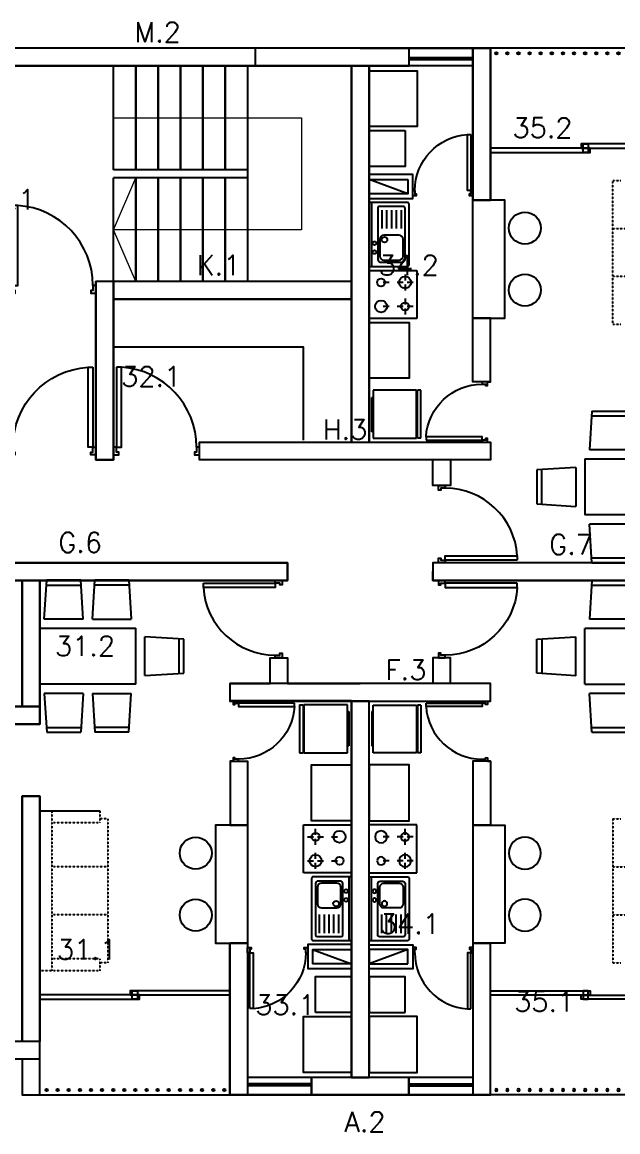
# Model space of a CAD drawing. Header units: inches. Extents: x -1960 to 5063, y 53 to 5870.
# Drawn here: x 3363 to 4108, y 53 to 1442 of the extents above; entities that cross this region are included whole.
import ezdxf

# ---------------------------------------------------------------- set-up
doc = ezdxf.new("R2010")
doc.units = ezdxf.units.IN
doc.header["$MEASUREMENT"] = 0
doc.linetypes.add('HIDDEN', pattern=[0.375, 0.25, -0.125])
for name, color, linetype in [('00_CONJUNTO', 1, 'Continuous'), ('00_ESTRUCTURA X', 3, 'Continuous'), ('00_ESTRUCTURA Y', 2, 'Continuous'), ('01 BLOQUES MUEBLES', 1, 'Continuous'), ('01 ELV CORTE', 1, 'Continuous'), ('01 MUROS', 7, 'Continuous'), ('01 PUERTAS Y VENTANAS', 246, 'Continuous'), ('_LOSA', 250, 'Continuous'), ('REV_JM', 201, 'Continuous')]:
    doc.layers.add(name, color=color, linetype=linetype)
for name, color, linetype, lineweight, plot in [('01 NO IMPRIMIR', 6, 'Continuous', 13, False), ('Distancia Origen', 130, 'Continuous', 5, False), ('Envigado', 130, 'Continuous', 5, False), ('Nombres Muros X', 3, 'Continuous', 5, False), ('Nombres Muros Y', 2, 'Continuous', 5, False)]:
    doc.layers.add(name, color=color, linetype=linetype, lineweight=lineweight, plot=plot)
doc.layers.add('_ELEV 1', color=7, linetype='Continuous', lineweight=9)
doc.styles.add('ARQ', font='SIMPLEX.shx')

# ---------------------------------------------------------------- blocks, each defined once
blk = doc.blocks.new('nombres muros y')
at = {"layer": 'Nombres Muros Y', "ltscale": 2, "style": 'ARQ'}
for s, p in [('35.2', (3495.4, -45)), ('30.1', (2823.3, -134.7)), ('34.2', (3328.2, -217.1)), ('32.1', (3005.8, -356.2)), ('31.2', (2923.1, -693.6)), ('34.1', (3329.4, -1041.4)), ('31.1', (2925.5, -1073.3)), ('33.1', (3173.7, -1142.7)), ('35.1', (3497.6, -1138.7))]:
    blk.add_text(s, height=25, dxfattribs=at).set_placement(p)
blk = doc.blocks.new('Nombres muros X')
at = {"layer": 'Nombres Muros X', "ltscale": 2, "style": 'ARQ'}
for s, p in [('M.2', (3022.5, -20.7)), ('K.1', (3100.3, -312.4)), ('H.3', (3258, -518)), ('G.6', (2927.2, -659.5)), ('G.7', (3541.3, -662)), ('F.3', (3336.2, -818.9)), ('A.2', (3285.1, -1384.5))]:
    blk.add_text(s, height=25, dxfattribs=at).set_placement(p)
blk = doc.blocks.new('*U24')
at = {"layer": '01 PUERTAS Y VENTANAS'}
for points in [[(1633.7, 4997.8), (1633.7, 5000.8), (1641.2, 5000.8), (1641.2, 4995.8), (1638.7, 4995.8), (1638.7, 4997.8)], [(1555.7, 4997.8), (1633.7, 4997.8), (1633.7, 4993.1), (1555.7, 4993.1)], [(1633.7, 4916.8), (1633.7, 4919.8), (1638.7, 4919.8), (1638.7, 4921.8), (1641.2, 4921.8), (1641.2, 4916.8)]]:
    blk.add_lwpolyline(points, close=True, dxfattribs=at)
at = {"layer": '01 PUERTAS Y VENTANAS', "color": 8}
blk.add_arc((1633.8, 4998.1), 78.3, 183.6465, 269.9158, dxfattribs=at)
blk = doc.blocks.new('lav')
at = {"layer": '01 BLOQUES MUEBLES'}
for p, q in [((53035.9, -1515.9), (53035.9, -1455.9)), ((53035.9, -1455.9), (53040.4, -1455.9)), ((53040.4, -1515.9), (53040.4, -1455.9)), ((53041.4, -1515.9), (53041.4, -1455.9)), ((53041.4, -1455.9), (53095.9, -1455.9)), ((53095.9, -1455.9), (53095.9, -1515.9)), ((53097.6, -1464.8), (53095.9, -1464.8)), ((53097.6, -1507.9), (53097.6, -1464.8)), ((53095.9, -1507.9), (53097.6, -1507.9)), ((53035.9, -1515.9), (53040.4, -1515.9)), ((53095.9, -1515.9), (53041.4, -1515.9))]:
    blk.add_line(p, q, dxfattribs=at)
blk = doc.blocks.new('*U28')
at = {"layer": '01 PUERTAS Y VENTANAS'}
for points in [[(1557.2, 4993.3), (1560.2, 4993.3), (1560.2, 4998.2), (1562.2, 4998.2), (1562.2, 5000.8), (1557.2, 5000.8)], [(1638.2, 4993.3), (1641.2, 4993.3), (1641.2, 5000.8), (1636.2, 5000.8), (1636.2, 4998.2), (1638.2, 4998.2)], [(1638.2, 4915.3), (1638.2, 4993.3), (1633.5, 4993.3), (1633.5, 4915.3)]]:
    blk.add_lwpolyline(points, close=True, dxfattribs=at)
at = {"layer": '01 PUERTAS Y VENTANAS', "color": 8}
blk.add_arc((1638.5, 4993.4), 78.3, 180.0842, 266.3535, dxfattribs=at)
blk = doc.blocks.new('*U25')
at = {"layer": '01 PUERTAS Y VENTANAS'}
for points in [[(1644.2, 4993.3), (1641.2, 4993.3), (1641.2, 5000.8), (1646.2, 5000.8), (1646.2, 4998.2), (1644.2, 4998.2)], [(1725.2, 4993.3), (1722.2, 4993.3), (1722.2, 4998.2), (1720.2, 4998.2), (1720.2, 5000.8), (1725.2, 5000.8)], [(1644.2, 4915.3), (1644.2, 4993.3), (1648.9, 4993.3), (1648.9, 4915.3)]]:
    blk.add_lwpolyline(points, close=True, dxfattribs=at)
at = {"layer": '01 PUERTAS Y VENTANAS', "color": 8}
blk.add_arc((1644, 4993.4), 78.3, 273.6465, 359.9158, dxfattribs=at)
blk = doc.blocks.new('*U17')
at = {"layer": '01 MUROS', "ltscale": 9}
blk.add_circle((0, 0), 1.5, dxfattribs=at)
blk = doc.blocks.new('*U18')
at = {"layer": '01 MUROS', "color": 0, "linetype": 'ByBlock', "lineweight": -2, "transparency": 16777216}
for p in [(0, 0), (13.9, 0), (27.8, 0), (41.7, 0), (55.6, 0), (69.5, 0), (83.4, 0), (97.3, 0), (111.2, 0), (125.1, 0), (139, 0), (152.9, 0), (166.8, 0), (180.7, 0), (194.6, 0), (208.5, 0), (222.4, 0)]:
    blk.add_blockref('*U17', p, dxfattribs=at)
blk = doc.blocks.new('DM')
at = {"ltscale": 9}
blk.add_line((61243, -9286.4), (61291.7, -9304.4), dxfattribs=at)
at = {"layer": '00_CONJUNTO'}
blk.add_lwpolyline([(61161.7, -9278.4), (61161.7, -9278.4), (61139.7, -9278.4)], dxfattribs=at)
at = {"layer": '01 BLOQUES MUEBLES'}
for p, q in [((61013, -8830.5), (60970.5, -8830.5)), ((60967.5, -8873), (61016, -8873)), ((60901.7, -8884.4), (61021.7, -8884.4)), ((61021.7, -8954.4), (61021.7, -8884.4)), ((61033.1, -8943.7), (61033.1, -8895.1)), ((61075.6, -8898.1), (61075.6, -8940.6)), ((61021.7, -8954.4), (60901.7, -8954.4)), ((60967.5, -8965.8), (61016, -8965.8)), ((61013, -9008.3), (60970.5, -9008.3)), ((61013, -9014.4), (60970.5, -9014.4)), ((61246.7, -9203.9), (61246.7, -9233.9)), ((61277.7, -9200.9), (61249.7, -9200.9)), ((61273.2, -9203.4), (61254.2, -9203.4)), ((61280.7, -9268.4), (61280.7, -9203.9)), ((61288.7, -9275.4), (61288.7, -9195.4)), ((61249.2, -9208.4), (61249.2, -9229.4)), ((61278.2, -9229.4), (61278.2, -9208.4)), ((61246.7, -9233.9), (61246.7, -9268.4)), ((61254.2, -9234.4), (61273.2, -9234.4)), ((61251.7, -9265.8), (61251.7, -9242.7)), ((61257.7, -9265.8), (61257.7, -9242.7)), ((61263.7, -9265.8), (61263.7, -9242.7)), ((61269.7, -9265.8), (61269.7, -9242.7)), ((61275.7, -9265.8), (61275.7, -9242.7)), ((61248.7, -9270.4), (61278.7, -9270.4))]:
    blk.add_line(p, q, dxfattribs=at)
at = {"layer": '01 BLOQUES MUEBLES', "linetype": 'HIDDEN', "ltscale": 0.01}
for p, q in [((60986.7, -9123), (60976.7, -9123)), ((60986.7, -9123), (60986.7, -9303)), ((60986.7, -9183), (60916.7, -9183)), ((60986.7, -9243), (60916.7, -9243)), ((60986.7, -9303), (60976.7, -9303))]:
    blk.add_line(p, q, dxfattribs=at)
at = {"layer": '01 BLOQUES MUEBLES', "ltscale": 0.02}
for p, q in [((61231.7, -9190.4), (61231.7, -9130.4)), ((61231.7, -9130.4), (61291.7, -9130.4)), ((61246.7, -9142.9), (61246.7, -9135.4)), ((61246.7, -9142.9), (61246.7, -9135.4)), ((61246.7, -9142.9), (61246.7, -9135.4)), ((61246.7, -9142.9), (61246.7, -9135.4)), ((61246.7, -9142.9), (61246.7, -9135.4)), ((61236.7, -9145.4), (61244.2, -9145.4)), ((61236.7, -9145.4), (61244.2, -9145.4)), ((61236.7, -9145.4), (61244.2, -9145.4)), ((61236.7, -9145.4), (61244.2, -9145.4)), ((61236.7, -9145.4), (61244.2, -9145.4)), ((61246.7, -9155.4), (61246.7, -9147.9)), ((61246.7, -9155.4), (61246.7, -9147.9)), ((61246.7, -9155.4), (61246.7, -9147.9)), ((61246.7, -9155.4), (61246.7, -9147.9)), ((61246.7, -9155.4), (61246.7, -9147.9)), ((61249.2, -9145.4), (61256.7, -9145.4)), ((61249.2, -9145.4), (61256.7, -9145.4)), ((61249.2, -9145.4), (61256.7, -9145.4)), ((61249.2, -9145.4), (61256.7, -9145.4)), ((61249.2, -9145.4), (61256.7, -9145.4)), ((61266.7, -9145.4), (61274.2, -9145.4)), ((61266.7, -9145.4), (61274.2, -9145.4)), ((61266.7, -9145.4), (61274.2, -9145.4)), ((61266.7, -9145.4), (61274.2, -9145.4)), ((61266.7, -9145.4), (61274.2, -9145.4)), ((61246.7, -9172.9), (61246.7, -9165.4)), ((61246.7, -9172.9), (61246.7, -9165.4)), ((61246.7, -9172.9), (61246.7, -9165.4)), ((61246.7, -9172.9), (61246.7, -9165.4)), ((61246.7, -9172.9), (61246.7, -9165.4)), ((61236.7, -9175.4), (61244.2, -9175.4)), ((61236.7, -9175.4), (61244.2, -9175.4)), ((61236.7, -9175.4), (61244.2, -9175.4)), ((61236.7, -9175.4), (61244.2, -9175.4)), ((61236.7, -9175.4), (61244.2, -9175.4)), ((61246.7, -9185.4), (61246.7, -9177.9)), ((61246.7, -9185.4), (61246.7, -9177.9)), ((61246.7, -9185.4), (61246.7, -9177.9)), ((61246.7, -9185.4), (61246.7, -9177.9)), ((61246.7, -9185.4), (61246.7, -9177.9)), ((61249.2, -9175.4), (61256.7, -9175.4)), ((61249.2, -9175.4), (61256.7, -9175.4)), ((61249.2, -9175.4), (61256.7, -9175.4)), ((61249.2, -9175.4), (61256.7, -9175.4)), ((61249.2, -9175.4), (61256.7, -9175.4)), ((61266.7, -9175.4), (61274.2, -9175.4)), ((61266.7, -9175.4), (61274.2, -9175.4)), ((61266.7, -9175.4), (61274.2, -9175.4)), ((61266.7, -9175.4), (61274.2, -9175.4)), ((61266.7, -9175.4), (61274.2, -9175.4)), ((61291.7, -9190.4), (61231.7, -9190.4)), ((61291.7, -9190.4), (61231.7, -9190.4)), ((61291.7, -9190.4), (61231.7, -9190.4)), ((61291.7, -9190.4), (61231.7, -9190.4)), ((61291.7, -9190.4), (61231.7, -9190.4))]:
    blk.add_line(p, q, dxfattribs=at)
at = {"layer": '01 BLOQUES MUEBLES'}
for points in [[(61013, -8824.4), (60970.5, -8824.4)], [(61013, -8824.4), (61016, -8873)], [(61081.7, -8898.1), (61033.1, -8895.1)], [(61081.7, -8940.6), (61081.7, -8898.1)], [(61033.1, -8943.7), (61081.7, -8940.6)], [(61013, -9014.4), (61016, -8965.8)], [(61161.7, -9130.8), (61121.7, -9130.8), (61121.7, -9278.4), (61161.7, -9278.4)], [(61161.7, -9130.8), (61161.7, -9278.4)], [(61246.7, -9365.4), (61246.7, -9320.4), (61291.7, -9320.4), (61291.7, -9365.4), (61246.7, -9365.4)], [(61291.5, -9440.4), (61231.5, -9440.4), (61231.5, -9370.4), (61291.7, -9370.4), (61291.7, -9440.4)]]:
    blk.add_lwpolyline(points, dxfattribs=at)
blk.add_lwpolyline([(61291.7, -9125.4), (61241.7, -9125.4), (61241.7, -9055.4), (61291.7, -9055.4)], close=True, dxfattribs=at)
blk.add_lwpolyline([(61243.7, -9275.4), (61291.7, -9275.4), (61291.7, -9195.4), (61243.7, -9195.4, 0.414214), (61241.7, -9197.4), (61241.7, -9273.4, 0.414214)], format="xyb", close=True, dxfattribs=at)
at = {"layer": '01 BLOQUES MUEBLES', "ltscale": 0.02}
for centre, radius in [((61276.7, -9145.4), 7.5), ((61276.7, -9145.4), 7.5), ((61276.7, -9145.4), 7.5), ((61276.7, -9145.4), 7.5), ((61276.7, -9145.4), 7.5), ((61246.7, -9145.4), 5), ((61246.7, -9145.4), 5), ((61246.7, -9145.4), 5), ((61246.7, -9145.4), 5), ((61246.7, -9145.4), 5), ((61246.7, -9175.4), 7.5), ((61246.7, -9175.4), 7.5), ((61246.7, -9175.4), 7.5), ((61246.7, -9175.4), 7.5), ((61246.7, -9175.4), 7.5), ((61276.7, -9175.4), 5), ((61276.7, -9175.4), 5), ((61276.7, -9175.4), 5), ((61276.7, -9175.4), 5), ((61276.7, -9175.4), 5)]:
    blk.add_circle(centre, radius, dxfattribs=at)
at = {"layer": '01 BLOQUES MUEBLES'}
for centre, radius in [((61096.7, -9165.8), 20), ((61284.9, -9213.4), 2.32), ((61096.7, -9243.4), 20), ((61272.4, -9229), 3.5), ((61284.9, -9224.4), 2.32)]:
    blk.add_circle(centre, radius, dxfattribs=at)
for centre, radius, start, end in [((61249.7, -9203.9), 3, 90, 180), ((61254.2, -9208.4), 5, 90, 180), ((61273.2, -9208.4), 5, 0, 90), ((61277.7, -9203.9), 3, 0, 90), ((61254.2, -9229.4), 5, 180, 270), ((61273.2, -9229.4), 5, 270, 360), ((61248.7, -9268.4), 2, 180, 270), ((61278.7, -9268.4), 2, 270, 0)]:
    blk.add_arc(centre, radius, start, end, dxfattribs=at)
at = {"layer": '01 MUROS'}
for points in [[(60689.7, -8824.4), (60879.7, -8824.4), (60879.7, -8982.4), (60765.1, -8982.4), (60765.1, -9004.4), (60901.7, -9004.4), (60901.7, -8824.4), (61211.7, -8824.4), (61211.7, -8813.4)], [(61139.7, -8975.4), (61139.7, -8953.4), (61189.7, -8953.4), (61189.7, -8921.3), (61211.7, -8921.3), (61211.7, -8953.4), (61302.7, -8953.4)], [(61143.6, -9050.8), (61139.7, -9050.8), (61161.7, -9050.8), (61161.7, -9446.4), (61291.7, -9446.4), (61291.7, -8975.4), (61161.7, -8975.4), (61139.7, -8975.4)], [(61139.7, -9050.8), (61139.7, -9130.8), (61161.7, -9130.8)], [(61302.7, -9468.4), (61139.7, -9468.4), (61139.7, -9278.4), (61161.7, -9278.4)], [(61291.7, -9280.4), (61237.1, -9280.4), (61237.1, -9310.4), (61291.7, -9310.4)], [(61243.1, -9304.4), (61243.1, -9286.4), (61291.7, -9286.4), (61291.7, -9304.4), (61243, -9304.4)], [(60879.7, -9423.4), (60879.7, -9468.4), (61302.7, -9468.4)], [(61161.7, -9445.6), (61161.7, -9468.4)], [(61241.8, -9454.6), (61161.7, -9454.6)], [(61241.8, -9457), (61161.7, -9457)], [(61241.8, -9468.4), (61241.8, -9446.4)]]:
    blk.add_lwpolyline(points, dxfattribs=at)
for points in [[(60901.7, -9348.7), (61026.2, -9348.7), (61026.2, -9343.4), (60901.7, -9343.4)], [(61014.9, -9343.4), (61139.7, -9343.4), (61139.7, -9338.1), (61014.9, -9338.1)], [(61017.4, -9338.1), (61024, -9338.1), (61024, -9348.7), (61017.4, -9348.7)]]:
    blk.add_lwpolyline(points, close=True, dxfattribs=at)
blk.add_blockref('*U18', (60910.1, -9462.2), dxfattribs=at)
at = {"layer": '01 PUERTAS Y VENTANAS', "xscale": 1.153931916447351, "yscale": 1.153931916447351, "zscale": 1.153931916447351, "rotation": 270}
blk.add_blockref('*U25', (55434.4, -6930.5), dxfattribs=at)
at = {"layer": '01 PUERTAS Y VENTANAS', "xscale": -0.8975026016796874, "yscale": 0.8975026016796874, "zscale": 0.8975026016796874}
for name, p in [('*U24', (62616.6, -13463.6)), ('*U28', (62634.7, -13772))]:
    blk.add_blockref(name, p, dxfattribs=at)
at = {"layer": 'REV_JM', "xscale": -1, "rotation": 180}
blk.add_blockref('lav', (8190.8, -10496.3), dxfattribs=at)
blk = doc.blocks.new('*U26')
at = {"layer": '01 PUERTAS Y VENTANAS'}
for points in [[(1648.7, 4997.8), (1648.7, 5000.8), (1641.2, 5000.8), (1641.2, 4995.8), (1643.8, 4995.8), (1643.8, 4997.8)], [(1726.7, 4997.8), (1648.7, 4997.8), (1648.7, 4993.1), (1726.7, 4993.1)], [(1648.7, 4916.8), (1648.7, 4919.8), (1643.8, 4919.8), (1643.8, 4921.8), (1641.2, 4921.8), (1641.2, 4916.8)]]:
    blk.add_lwpolyline(points, close=True, dxfattribs=at)
at = {"layer": '01 PUERTAS Y VENTANAS', "color": 8}
blk.add_arc((1648.6, 4998.1), 78.3, 270.0842, 356.3535, dxfattribs=at)
blk = doc.blocks.new('escalera')
at = {"layer": '01 BLOQUES MUEBLES'}
blk.add_lwpolyline([(79033.4, 4102.4), (79033.4, 3986), (79271.1, 3986)], dxfattribs=at)
at = {"layer": '01 MUROS'}
for points in [[(78962.4, 4127), (79163.4, 4127), (79163.4, 4105), (78973.4, 4105)], [(79271.1, 3926), (79271.1, 4127), (79293.1, 4127), (79293.1, 3904)], [(79465.3, 4127), (79400.8, 4127), (79400.8, 4105), (79454.3, 4105)], [(78973.4, 4105), (78973.4, 3926)], [(79454.3, 4105), (79454.3, 3926)], [(78973.4, 3926), (79271.1, 3926)], [(79400.8, 3926), (79400.8, 3904)], [(79400.8, 3926), (79454.3, 3926)], [(78973.4, 3904), (79293.1, 3904)], [(78973.4, 3904), (78973.4, 3634)], [(79400.8, 3904), (79454.3, 3904)], [(79454.3, 3904), (79454.3, 3634)], [(78973.4, 3634), (79454.3, 3634)], [(78962.4, 3612), (79465.3, 3612)]]:
    blk.add_lwpolyline(points, dxfattribs=at)
at = {"layer": '_ELEV 1'}
blk.add_lwpolyline([(79271.1, 3699), (79036.1, 3699), (79036.1, 3713.2), (79036.1, 3839), (79271.1, 3839), (79243.2, 3774), (79243.2, 3904), (79271.1, 3839)], dxfattribs=at)
at = {"layer": '_LOSA', "ltscale": 9}
for p, q in [((79103.4, 3634), (79103.4, 3904)), ((79131.3, 3774), (79131.3, 3904)), ((79131.3, 3904), (79131.3, 3774)), ((79159.3, 3904), (79159.3, 3774)), ((79159.3, 3774), (79159.3, 3904)), ((79187.2, 3904), (79187.2, 3774)), ((79187.2, 3774), (79187.2, 3904)), ((79215.2, 3904), (79215.2, 3774)), ((79215.2, 3774), (79215.2, 3904)), ((79243.2, 3904), (79243.2, 3774)), ((79243.2, 3774), (79243.2, 3904)), ((79271.1, 3904), (79271.1, 3774)), ((79131.3, 3634), (79131.3, 3764)), ((79131.3, 3764), (79131.3, 3634)), ((79159.3, 3764), (79159.3, 3634)), ((79159.3, 3634), (79159.3, 3764)), ((79187.2, 3764), (79187.2, 3634)), ((79187.2, 3634), (79187.2, 3764)), ((79215.2, 3764), (79215.2, 3634)), ((79215.2, 3634), (79215.2, 3764)), ((79243.2, 3764), (79243.2, 3634)), ((79243.2, 3634), (79243.2, 3764)), ((79271.1, 3764), (79271.1, 3634))]:
    blk.add_line(p, q, dxfattribs=at)
for points in [[(79103.4, 3774), (79271.1, 3774)], [(79103.4, 3764), (79271.1, 3764)]]:
    blk.add_lwpolyline(points, dxfattribs=at)
at = {"layer": '01 PUERTAS Y VENTANAS', "yscale": 1.282146573830468, "zscale": 1.282146573830468}
for p, xscale, rotation in [((72859.3, 6225.1), 1.282146573830468, 270), ((85704.9, 6225.1), -1.282146573830468, 90), ((72989, 6022.7), 1.282146573830468, 270)]:
    blk.add_blockref('*U26', p, dxfattribs=dict(at, xscale=xscale, rotation=rotation))
blk = doc.blocks.new('*U15')
at = {"layer": '01 MUROS', "ltscale": 9}
blk.add_circle((0, 0), 1.5, dxfattribs=at)
blk = doc.blocks.new('*U16')
at = {"layer": '01 MUROS', "color": 0, "linetype": 'ByBlock', "lineweight": -2, "transparency": 16777216}
for p in [(0, 0), (13.9, 0), (27.8, 0), (41.7, 0), (55.6, 0), (69.5, 0), (83.4, 0), (97.3, 0), (111.2, 0), (125.1, 0), (139, 0), (152.9, 0), (166.8, 0), (180.7, 0), (194.6, 0), (208.5, 0), (222.4, 0)]:
    blk.add_blockref('*U15', p, dxfattribs=at)
blk = doc.blocks.new('DM2')
at = {"ltscale": 9}
blk.add_line((63904.9, -9525.6), (63953.6, -9543.6), dxfattribs=at)
at = {"layer": '00_CONJUNTO'}
blk.add_lwpolyline([(63823.6, -9517.6), (63823.6, -9517.6), (63801.6, -9517.6)], dxfattribs=at)
at = {"layer": '01 BLOQUES MUEBLES'}
for p, q in [((63572.3, -9069.7), (63614.8, -9069.7)), ((63674.9, -9069.7), (63632.4, -9069.7)), ((63563.6, -9123.6), (63683.6, -9123.6)), ((63617.8, -9112.2), (63569.2, -9112.2)), ((63629.3, -9112.2), (63677.9, -9112.2)), ((63683.6, -9193.6), (63683.6, -9123.6)), ((63695, -9182.9), (63695, -9134.3)), ((63737.5, -9137.4), (63737.5, -9179.9)), ((63683.6, -9193.6), (63563.6, -9193.6)), ((63617.8, -9205.1), (63569.2, -9205.1)), ((63629.3, -9205.1), (63677.9, -9205.1)), ((63572.3, -9247.6), (63614.8, -9247.6)), ((63674.9, -9247.6), (63632.4, -9247.6)), ((63572.3, -9253.6), (63614.8, -9253.6)), ((63674.9, -9253.6), (63632.4, -9253.6)), ((63908.6, -9443.1), (63908.6, -9473.1)), ((63939.6, -9440.1), (63911.6, -9440.1)), ((63935.1, -9442.6), (63916.1, -9442.6)), ((63942.6, -9507.6), (63942.6, -9443.1)), ((63950.6, -9514.6), (63950.6, -9434.6)), ((63911.1, -9447.6), (63911.1, -9468.6)), ((63940.1, -9468.6), (63940.1, -9447.6)), ((63908.6, -9473.1), (63908.6, -9507.6)), ((63913.6, -9505.1), (63913.6, -9482)), ((63916.1, -9473.6), (63935.1, -9473.6)), ((63919.6, -9505.1), (63919.6, -9482)), ((63925.6, -9505.1), (63925.6, -9482)), ((63931.6, -9505.1), (63931.6, -9482)), ((63937.6, -9505.1), (63937.6, -9482)), ((63910.6, -9509.6), (63940.6, -9509.6))]:
    blk.add_line(p, q, dxfattribs=at)
at = {"layer": '01 BLOQUES MUEBLES', "linetype": 'HIDDEN', "ltscale": 0.01}
for p, q in [((63578.6, -9352.3), (63578.6, -9552.3)), ((63638.6, -9352.3), (63638.6, -9367.3)), ((63638.6, -9367.3), (63578.6, -9367.3)), ((63648.6, -9362.3), (63638.6, -9362.3)), ((63648.6, -9362.3), (63648.6, -9542.3)), ((63648.6, -9422.3), (63578.6, -9422.3)), ((63648.6, -9482.3), (63578.6, -9482.3)), ((63638.6, -9537.3), (63578.6, -9537.3)), ((63638.6, -9537.3), (63638.6, -9552.3)), ((63638.6, -9552.3), (63563.6, -9552.3)), ((63648.6, -9542.3), (63638.6, -9542.3))]:
    blk.add_line(p, q, dxfattribs=at)
at = {"layer": '01 BLOQUES MUEBLES', "ltscale": 0.02}
for p, q in [((63893.6, -9429.6), (63893.6, -9369.6)), ((63893.6, -9369.6), (63953.6, -9369.6)), ((63908.6, -9382.1), (63908.6, -9374.6)), ((63908.6, -9382.1), (63908.6, -9374.6)), ((63908.6, -9382.1), (63908.6, -9374.6)), ((63908.6, -9382.1), (63908.6, -9374.6)), ((63908.6, -9382.1), (63908.6, -9374.6)), ((63898.6, -9384.6), (63906.1, -9384.6)), ((63898.6, -9384.6), (63906.1, -9384.6)), ((63898.6, -9384.6), (63906.1, -9384.6)), ((63898.6, -9384.6), (63906.1, -9384.6)), ((63898.6, -9384.6), (63906.1, -9384.6)), ((63908.6, -9394.6), (63908.6, -9387.1)), ((63908.6, -9394.6), (63908.6, -9387.1)), ((63908.6, -9394.6), (63908.6, -9387.1)), ((63908.6, -9394.6), (63908.6, -9387.1)), ((63908.6, -9394.6), (63908.6, -9387.1)), ((63911.1, -9384.6), (63918.6, -9384.6)), ((63911.1, -9384.6), (63918.6, -9384.6)), ((63911.1, -9384.6), (63918.6, -9384.6)), ((63911.1, -9384.6), (63918.6, -9384.6)), ((63911.1, -9384.6), (63918.6, -9384.6)), ((63928.6, -9384.6), (63936.1, -9384.6)), ((63928.6, -9384.6), (63936.1, -9384.6)), ((63928.6, -9384.6), (63936.1, -9384.6)), ((63928.6, -9384.6), (63936.1, -9384.6)), ((63928.6, -9384.6), (63936.1, -9384.6)), ((63898.6, -9414.6), (63906.1, -9414.6)), ((63898.6, -9414.6), (63906.1, -9414.6)), ((63898.6, -9414.6), (63906.1, -9414.6)), ((63898.6, -9414.6), (63906.1, -9414.6)), ((63898.6, -9414.6), (63906.1, -9414.6)), ((63908.6, -9412.1), (63908.6, -9404.6)), ((63908.6, -9412.1), (63908.6, -9404.6)), ((63908.6, -9412.1), (63908.6, -9404.6)), ((63908.6, -9412.1), (63908.6, -9404.6)), ((63908.6, -9412.1), (63908.6, -9404.6)), ((63911.1, -9414.6), (63918.6, -9414.6)), ((63911.1, -9414.6), (63918.6, -9414.6)), ((63911.1, -9414.6), (63918.6, -9414.6)), ((63911.1, -9414.6), (63918.6, -9414.6)), ((63911.1, -9414.6), (63918.6, -9414.6)), ((63928.6, -9414.6), (63936.1, -9414.6)), ((63928.6, -9414.6), (63936.1, -9414.6)), ((63928.6, -9414.6), (63936.1, -9414.6)), ((63928.6, -9414.6), (63936.1, -9414.6)), ((63928.6, -9414.6), (63936.1, -9414.6)), ((63953.6, -9429.6), (63893.6, -9429.6)), ((63953.6, -9429.6), (63893.6, -9429.6)), ((63953.6, -9429.6), (63893.6, -9429.6)), ((63953.6, -9429.6), (63893.6, -9429.6)), ((63953.6, -9429.6), (63893.6, -9429.6)), ((63908.6, -9424.6), (63908.6, -9417.1)), ((63908.6, -9424.6), (63908.6, -9417.1)), ((63908.6, -9424.6), (63908.6, -9417.1)), ((63908.6, -9424.6), (63908.6, -9417.1)), ((63908.6, -9424.6), (63908.6, -9417.1))]:
    blk.add_line(p, q, dxfattribs=at)
at = {"layer": '01 BLOQUES MUEBLES'}
for points in [[(63569.2, -9112.2), (63572.3, -9063.6)], [(63614.8, -9063.6), (63572.3, -9063.6)], [(63617.8, -9112.2), (63614.8, -9063.6)], [(63629.3, -9112.2), (63632.4, -9063.6)], [(63674.9, -9063.6), (63632.4, -9063.6)], [(63674.9, -9063.6), (63677.9, -9112.2)], [(63743.6, -9137.4), (63695, -9134.3)], [(63743.6, -9179.9), (63743.6, -9137.4)], [(63695, -9182.9), (63743.6, -9179.9)], [(63569.2, -9205.1), (63572.3, -9253.6)], [(63617.8, -9205.1), (63614.8, -9253.6)], [(63629.3, -9205.1), (63632.4, -9253.6)], [(63674.9, -9253.6), (63677.9, -9205.1)], [(63563.6, -9552.3), (63563.6, -9352.3), (63638.6, -9352.3)], [(63823.6, -9370), (63783.6, -9370), (63783.6, -9517.6), (63823.6, -9517.6)], [(63823.6, -9370), (63823.6, -9517.6)], [(63908.6, -9604.6), (63908.6, -9559.6), (63953.6, -9559.6), (63953.6, -9604.6), (63908.6, -9604.6)], [(63953.4, -9679.6), (63893.4, -9679.6), (63893.4, -9609.6), (63953.6, -9609.6), (63953.6, -9679.6)]]:
    blk.add_lwpolyline(points, dxfattribs=at)
blk.add_lwpolyline([(63953.6, -9364.6), (63903.6, -9364.6), (63903.6, -9294.6), (63953.6, -9294.6)], close=True, dxfattribs=at)
blk.add_lwpolyline([(63905.6, -9514.6), (63953.6, -9514.6), (63953.6, -9434.6), (63905.6, -9434.6, 0.414214), (63903.6, -9436.6), (63903.6, -9512.6, 0.414214)], format="xyb", close=True, dxfattribs=at)
for centre, radius in [((63758.6, -9405), 20), ((63946.7, -9452.6), 2.32), ((63758.6, -9482.6), 20), ((63934.3, -9468.2), 3.5), ((63946.7, -9463.6), 2.32)]:
    blk.add_circle(centre, radius, dxfattribs=at)
at = {"layer": '01 BLOQUES MUEBLES', "ltscale": 0.02}
for centre, radius in [((63908.6, -9384.6), 5), ((63908.6, -9384.6), 5), ((63908.6, -9384.6), 5), ((63908.6, -9384.6), 5), ((63908.6, -9384.6), 5), ((63938.6, -9384.6), 7.5), ((63938.6, -9384.6), 7.5), ((63938.6, -9384.6), 7.5), ((63938.6, -9384.6), 7.5), ((63938.6, -9384.6), 7.5), ((63908.6, -9414.6), 7.5), ((63908.6, -9414.6), 7.5), ((63908.6, -9414.6), 7.5), ((63908.6, -9414.6), 7.5), ((63908.6, -9414.6), 7.5), ((63938.6, -9414.6), 5), ((63938.6, -9414.6), 5), ((63938.6, -9414.6), 5), ((63938.6, -9414.6), 5), ((63938.6, -9414.6), 5)]:
    blk.add_circle(centre, radius, dxfattribs=at)
at = {"layer": '01 BLOQUES MUEBLES'}
for centre, radius, start, end in [((63911.6, -9443.1), 3, 90, 180), ((63916.1, -9447.6), 5, 90, 180), ((63935.1, -9447.6), 5, 0, 90), ((63939.6, -9443.1), 3, 0, 90), ((63916.1, -9468.6), 5, 180, 270), ((63935.1, -9468.6), 5, 270, 360), ((63910.6, -9507.6), 2, 180, 270), ((63940.6, -9507.6), 2, 270, 0)]:
    blk.add_arc(centre, radius, start, end, dxfattribs=at)
at = {"layer": '01 MUROS'}
for points in [[(63351.6, -9063.6), (63541.6, -9063.6), (63541.6, -9221.6), (63427, -9221.6), (63427, -9243.6), (63563.6, -9243.6), (63563.6, -9063.6), (63873.6, -9063.6), (63873.6, -9052.6)], [(63563.6, -9243.2), (63563.6, -9063.6)], [(63801.6, -9214.6), (63801.6, -9192.6), (63851.6, -9192.6), (63851.6, -9160.6), (63873.6, -9160.6), (63873.6, -9192.6), (63964.6, -9192.6)], [(63805.5, -9290), (63801.6, -9290), (63823.6, -9290), (63823.6, -9685.6), (63953.6, -9685.6), (63953.6, -9214.6), (63823.6, -9214.6), (63801.6, -9214.6)], [(63801.6, -9290), (63801.6, -9370), (63823.6, -9370)], [(63541.6, -9333.6), (63563.6, -9333.6), (63541.6, -9333.6), (63541.6, -9355.6), (63541.6, -9355.6), (63541.6, -9640.6)], [(63563.6, -9707.6), (63563.6, -9333.6)], [(63964.6, -9707.6), (63801.6, -9707.6), (63801.6, -9517.6), (63823.6, -9517.6)], [(63953.6, -9519.6), (63899, -9519.6), (63899, -9549.6), (63953.6, -9549.6)], [(63905, -9543.6), (63905, -9525.6), (63953.6, -9525.6), (63953.6, -9543.6), (63904.9, -9543.6)], [(63541.6, -9662.6), (63541.6, -9707.6), (63964.6, -9707.6)], [(63823.6, -9684.9), (63823.6, -9707.6)], [(63903.6, -9693.8), (63823.6, -9693.8)], [(63903.6, -9707.6), (63903.6, -9685.6)], [(63903.6, -9696.3), (63823.6, -9696.3)]]:
    blk.add_lwpolyline(points, dxfattribs=at)
for points in [[(63563.6, -9587.9), (63688.1, -9587.9), (63688.1, -9582.6), (63563.6, -9582.6)], [(63676.8, -9582.6), (63801.6, -9582.6), (63801.6, -9577.4), (63676.8, -9577.4)], [(63679.3, -9577.4), (63685.9, -9577.4), (63685.9, -9587.9), (63679.3, -9587.9)]]:
    blk.add_lwpolyline(points, close=True, dxfattribs=at)
blk.add_blockref('*U16', (63572, -9701.4), dxfattribs=at)
at = {"layer": '01 PUERTAS Y VENTANAS', "xscale": 1.153931916447351, "yscale": 1.153931916447351, "zscale": 1.153931916447351, "rotation": 270}
blk.add_blockref('*U25', (58096.3, -7169.8), dxfattribs=at)
at = {"layer": '01 PUERTAS Y VENTANAS', "xscale": -0.8975026016796874, "yscale": 0.8975026016796874, "zscale": 0.8975026016796874}
for name, p in [('*U24', (65278.5, -13702.9)), ('*U28', (65296.6, -14011.2))]:
    blk.add_blockref(name, p, dxfattribs=at)
at = {"layer": 'REV_JM', "xscale": -1, "rotation": 180}
blk.add_blockref('lav', (10852.6, -10735.5), dxfattribs=at)
blk = doc.blocks.new('est')
at = {"layer": '00_ESTRUCTURA X'}
for points in [[(68244.1, -25837.1), (68244.1, -25859.1), (68676.9, -25859.1), (68676.9, -25837.1), (68244.1, -25837.1)], [(68499.2, -26151.1), (68796.9, -26151.1), (68796.9, -26129.1), (68499.2, -26129.1), (68499.2, -26151.1)], [(68606.9, -26352.1), (68606.9, -26330.1), (68970.9, -26330.1), (68970.9, -26352.1), (68606.9, -26352.1)], [(66464, -26481.1), (66464, -26503.1), (68716.9, -26503.1), (68716.9, -26481.1), (66464, -26481.1)], [(68898.9, -26481.1), (68898.9, -26503.1), (69784.9, -26503.1), (69784.9, -26481.1), (68898.9, -26481.1)], [(68644.9, -26632.1), (68644.9, -26654.1), (68970.9, -26654.1), (68970.9, -26632.1), (68644.9, -26632.1)], [(68270.3, -26661.1), (68406.9, -26661.1), (68406.9, -26683.1), (68270.3, -26683.1), (68270.3, -26661.1)], [(68286.9, -27080.1), (68286.9, -27102.1), (68406.9, -27102.1), (68406.9, -27080.1), (68286.9, -27080.1)], [(68747, -27125.1), (68747, -27147.1), (68868.9, -27147.1), (68868.9, -27125.1), (68747, -27125.1)]]:
    blk.add_lwpolyline(points, dxfattribs=at)
at = {"layer": '00_ESTRUCTURA X', "ltscale": 2}
for points in [[(68153.7, -26481.1), (68716.9, -26481.1), (68716.9, -26503.1), (68153.7, -26503.1)], [(68898.9, -26503.1), (69341.9, -26503.1), (69341.9, -26481.1), (68898.9, -26481.1)]]:
    blk.add_lwpolyline(points, close=True, dxfattribs=at)
at = {"layer": '00_ESTRUCTURA Y', "color": 2}
for points in [[(68970.9, -26027.1), (68970.9, -25837.1), (68948.9, -25837.1), (68948.9, -26027.1), (68970.9, -26027.1)], [(68818.9, -26330.1), (68818.9, -25859.1), (68796.9, -25859.1), (68796.9, -26330.1), (68818.9, -26330.1)], [(68499.2, -26129.1), (68477.2, -26129.1), (68477.2, -26352.1), (68499.2, -26352.1), (68499.2, -26129.1)]]:
    blk.add_lwpolyline(points, dxfattribs=at)
at = {"layer": '00_ESTRUCTURA Y'}
for points in [[(68384.9, -26660.7), (68384.9, -26503.1), (68406.9, -26503.1), (68406.9, -26661.1), (68384.9, -26661.1)], [(68796.9, -26654.1), (68796.9, -27125.1), (68818.9, -27125.1), (68818.9, -26654.1), (68796.9, -26654.1)], [(68666.9, -27147.1), (68644.9, -27147.1), (68644.9, -26957.1), (68666.9, -26957.1), (68666.9, -27147.1)], [(68948.9, -27147.1), (68970.9, -27147.1), (68970.9, -26957.1), (68948.9, -26957.1), (68948.9, -27147.1)]]:
    blk.add_lwpolyline(points, dxfattribs=at)
blk.add_lwpolyline([(68406.9, -26773.1), (68406.9, -27080.1), (68384.9, -27080.1), (68384.9, -26773.1)], close=True, dxfattribs=at)
blk = doc.blocks.new('Muro Y')
at = {"layer": '00_ESTRUCTURA Y', "color": 2}
for points in [[(68970.9, -26027.1), (68970.9, -25837.1), (68948.9, -25837.1), (68948.9, -26027.1), (68970.9, -26027.1)], [(68818.9, -26330.1), (68818.9, -25859.1), (68796.9, -25859.1), (68796.9, -26330.1), (68818.9, -26330.1)], [(68499.2, -26129.1), (68477.2, -26129.1), (68477.2, -26352.1), (68499.2, -26352.1), (68499.2, -26129.1)]]:
    blk.add_lwpolyline(points, dxfattribs=at)
at = {"layer": '00_ESTRUCTURA Y'}
for points in [[(68384.9, -26660.7), (68384.9, -26503.1), (68406.9, -26503.1), (68406.9, -26661.1), (68384.9, -26661.1)], [(68796.9, -26654.1), (68796.9, -27125.1), (68818.9, -27125.1), (68818.9, -26654.1), (68796.9, -26654.1)], [(68666.9, -27147.1), (68644.9, -27147.1), (68644.9, -26957.1), (68666.9, -26957.1), (68666.9, -27147.1)], [(68948.9, -27147.1), (68970.9, -27147.1), (68970.9, -26957.1), (68948.9, -26957.1), (68948.9, -27147.1)]]:
    blk.add_lwpolyline(points, dxfattribs=at)
blk.add_lwpolyline([(68406.9, -26773.1), (68406.9, -27080.1), (68384.9, -27080.1), (68384.9, -26773.1)], close=True, dxfattribs=at)

msp = doc.modelspace()

# ---------------------------------------------------------------- linework, layer by layer
at = {"layer": '00_ESTRUCTURA X'}
for points in [[(3221.8, 1409), (3221.8, 1387), (3846.6, 1387), (3846.6, 1409), (3221.8, 1409)], [(3476.9, 1095), (3774.6, 1095), (3774.6, 1117), (3476.9, 1117), (3476.9, 1095)], [(3584.6, 894), (3584.6, 916), (3948.6, 916), (3948.6, 894), (3584.6, 894)], [(1441.7, 765), (1441.7, 743), (3694.6, 743), (3694.6, 765), (1441.7, 765)], [(3876.6, 765), (3876.6, 743), (4762.6, 743), (4762.6, 765), (3876.6, 765)], [(3622.6, 614), (3622.6, 592), (3948.6, 592), (3948.6, 614), (3622.6, 614)], [(3248, 585), (3384.6, 585), (3384.6, 563), (3248, 563), (3248, 585)], [(3264.6, 166), (3264.6, 144), (3384.6, 144), (3384.6, 166), (3264.6, 166)], [(3724.7, 121), (3724.7, 99), (3846.6, 99), (3846.6, 121), (3724.7, 121)]]:
    msp.add_lwpolyline(points, dxfattribs=at)
at = {"layer": '00_ESTRUCTURA Y'}
for points in [[(3948.6, 1219), (3948.6, 1409), (3926.6, 1409), (3926.6, 1219), (3948.6, 1219)], [(3796.6, 916), (3796.6, 1387), (3774.6, 1387), (3774.6, 916), (3796.6, 916)], [(3476.9, 1117), (3454.9, 1117), (3454.9, 894), (3476.9, 894), (3476.9, 1117)], [(3362.6, 585.4), (3362.6, 743), (3384.6, 743), (3384.6, 585), (3362.6, 585)], [(3774.6, 592), (3774.6, 121), (3796.6, 121), (3796.6, 592), (3774.6, 592)], [(3644.6, 99), (3622.6, 99), (3622.6, 289), (3644.6, 289), (3644.6, 99)], [(3926.6, 99), (3948.6, 99), (3948.6, 289), (3926.6, 289), (3926.6, 99)]]:
    msp.add_lwpolyline(points, dxfattribs=at)
msp.add_lwpolyline([(3384.6, 473), (3384.6, 166), (3362.6, 166), (3362.6, 473)], close=True, dxfattribs=at)
at = {"layer": '01 MUROS'}
msp.add_lwpolyline([(3694.6, 754), (3694.6, 765), (3191.7, 765)], dxfattribs=at)
at = {"layer": 'Envigado', "ltscale": 2}
msp.add_lwpolyline([(3362.6, 99), (4208.6, 99), (4208.6, 144), (4655.6, 144), (4655.6, 451), (4762.6, 451), (4762.6, 1057), (4655.6, 1057), (4655.6, 1364), (4208.6, 1364), (4208.6, 1409), (2859.7, 1409)], dxfattribs=at)

# ---------------------------------------------------------------- block references
at = {"layer": '01 ELV CORTE', "rotation": 180}
msp.add_blockref('escalera', (82748, 5021), dxfattribs=at)
at = {"layer": '01 MUROS', "ltscale": 2}
msp.add_blockref('Muro Y', (-65022.3, 27246.1), dxfattribs=at)
at = {"layer": '01 MUROS', "rotation": 180}
msp.add_blockref('DM', (65088.3, -8059.4), dxfattribs=at)
at = {"layer": '01 MUROS'}
msp.add_blockref('DM2', (-60178.9, 9806.7), dxfattribs=at)
at = {"layer": '01 MUROS', "xscale": -1}
msp.add_blockref('DM', (65088.3, 9567.4), dxfattribs=at)
at = {"layer": '01 NO IMPRIMIR', "ltscale": 2}
msp.add_blockref('est', (-65022.3, 27246.1), dxfattribs=at)
at = {"layer": 'Distancia Origen'}
msp.add_blockref('Nombres muros X', (480.7, 1437.4), dxfattribs=at)
at = {"layer": 'Nombres Muros Y'}
msp.add_blockref('nombres muros y', (480.7, 1342), dxfattribs=at)

doc.saveas('drawing.dxf')
